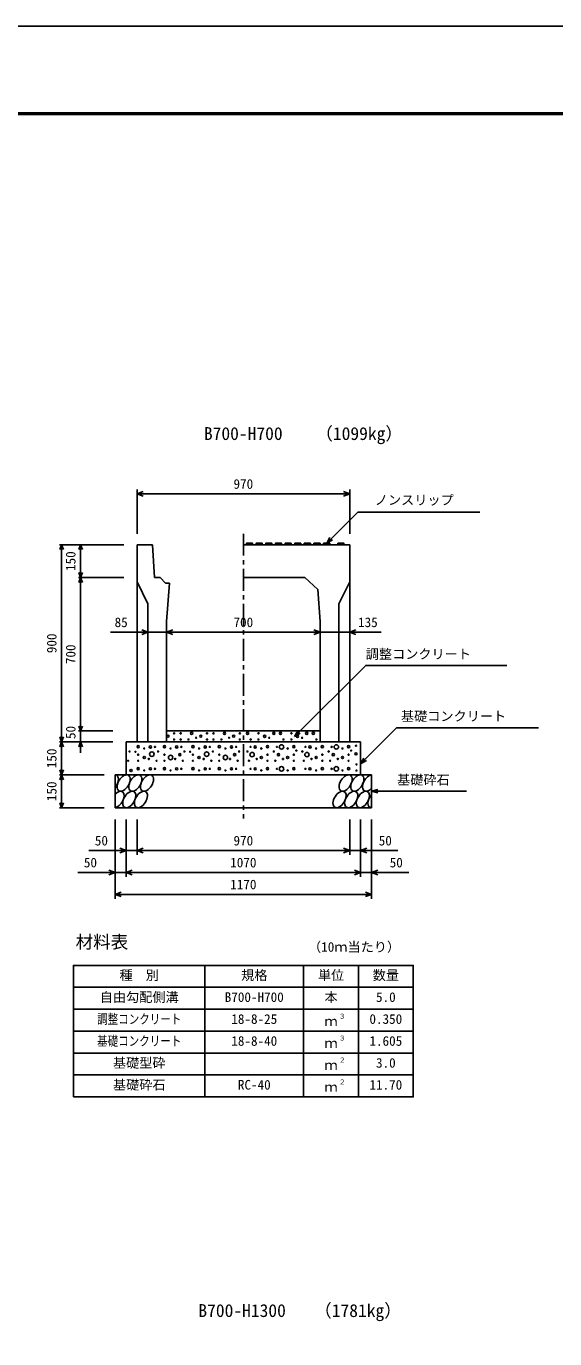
# Model space of a CAD drawing. Units: millimetres, scale not verified. Extents: x -16800 to 16800, y -5940 to 5940.
# Drawn here: x 3810 to 6220, y -48 to 5940 of the extents above; entities that cross this region are included whole.
import ezdxf
from ezdxf.enums import TextEntityAlignment as Align

# ---------------------------------------------------------------- set-up
doc = ezdxf.new("R2010")
doc.units = ezdxf.units.MM
doc.header["$LTSCALE"] = 20
doc.linetypes.add('CHAIN1', pattern=[8, 5, -1, 1, -1])
for name, color, linetype, lineweight in [('0-0_DIM', 7, 'Continuous', 25), ('0-1_Defpoints', 5, 'Continuous', 25), ('0-2_HATCH', 6, 'Continuous', 25), ('0-3_HYO', 3, 'Continuous', 25), ('0-4_HYO2', 4, 'Continuous', 25), ('0-5_OUTLINE', 3, 'Continuous', 25), ('0-6_TXT', 7, 'Continuous', 25), ('0-7_WAKU', 3, 'Continuous', 25)]:
    doc.layers.add(name, color=color, linetype=linetype, lineweight=lineweight)
doc.styles.add('ＭＳ ゴシック', font='')
doc.styles.get('ＭＳ ゴシック').set_extended_font_data('MS Gothic')

msp = doc.modelspace()

# ---------------------------------------------------------------- linework, layer by layer
at = {"layer": '0-0_DIM'}
for p, q in [((4315, 3826.41), (4315, 3624.66)), ((5285, 3806.41), (4315, 3806.41)), ((5285, 3826.41), (5285, 3624.66)), ((5180, 3581.16), (5322.21, 3723.38)), ((5879.1, 3723.38), (5322.21, 3723.38)), ((5180, 3581.16), (5195, 3607.14)), ((5180, 3581.16), (5205.98, 3596.16)), ((3960.8, 3574.66), (4254.13, 3574.66)), ((3970.8, 3574.66), (3970.8, 2674.66)), ((4057.46, 3424.66), (4057.46, 3574.66)), ((4047.46, 3424.66), (4254.13, 3424.66)), ((4057.46, 2724.66), (4057.46, 3424.66)), ((4365, 3175.4), (4194.31, 3175.4)), ((4450, 3175.4), (4365, 3175.4)), ((4450, 3175.4), (5150, 3175.4)), ((5150, 3175.4), (5285, 3175.4)), ((5427.86, 3175.4), (5285, 3175.4)), ((4047.46, 2724.66), (4204.13, 2724.66)), ((4057.46, 2724.66), (4057.46, 2674.66)), ((5033.82, 2699.66), (5048.82, 2725.64)), ((5033.82, 2699.66), (5059.8, 2714.66)), ((5498.65, 2738.32), (5335, 2574.66)), ((5498.65, 2738.32), (6145.53, 2738.32)), ((3960.8, 2674.66), (4204.13, 2674.66)), ((3970.8, 2524.66), (3970.8, 2674.66)), ((4057.46, 2624.66), (4057.46, 2674.66)), ((5335, 2574.66), (5350, 2600.64)), ((5335, 2574.66), (5360.98, 2589.66)), ((3960.8, 2524.66), (4165, 2524.66)), ((3970.8, 2524.66), (3970.8, 2374.66)), ((5385, 2449.66), (5413.98, 2457.43)), ((5385, 2449.66), (5818.31, 2449.66)), ((5385, 2449.66), (5413.98, 2441.9)), ((3960.8, 2374.66), (4165, 2374.66)), ((4215, 1959.15), (4215, 2321.49)), ((4265, 2059.15), (4265, 2321.49)), ((4315, 2159.15), (4315, 2321.49)), ((5285, 2159.15), (5285, 2321.49)), ((5335, 2059.15), (5335, 2321.49)), ((5385, 1959.15), (5385, 2321.49)), ((4095, 2179.15), (4315, 2179.15)), ((4315, 2179.15), (5285, 2179.15)), ((5505, 2179.15), (5285, 2179.15)), ((4045, 2079.15), (4265, 2079.15)), ((4265, 2079.15), (5335, 2079.15)), ((5555, 2079.15), (5335, 2079.15)), ((4215, 1979.15), (5385, 1979.15))]:
    msp.add_line(p, q, dxfattribs=at)
at = {"layer": '0-0_DIM', "linetype": 'CHAIN1'}
msp.add_line((4800, 3624.66), (4800, 2324.66), dxfattribs=at)
at = {"layer": '0-0_DIM'}
for points in [[(4343.23, 3796.14), (4315.04, 3806.41), (4343.23, 3816.67)], [(5256.85, 3816.67), (5285.04, 3806.41), (5256.85, 3796.14)], [(3962.59, 3552.11), (3970.8, 3574.66), (3979.01, 3552.11)], [(4049.26, 3552.11), (4057.46, 3574.66), (4065.67, 3552.11)], [(4065.67, 3447.22), (4057.46, 3424.66), (4049.26, 3447.22)], [(4049.26, 3402.11), (4057.46, 3424.66), (4065.67, 3402.11)], [(4336.81, 3165.14), (4365, 3175.4), (4336.81, 3185.66)], [(4478.19, 3165.14), (4450, 3175.4), (4478.19, 3185.66)], [(5121.81, 3185.66), (5150, 3175.4), (5121.81, 3165.14)], [(5313.19, 3185.66), (5285, 3175.4), (5313.19, 3165.14)], [(5033.82, 2699.66), (5358.29, 3024.13), (6001.84, 3024.13)], [(3979.01, 2697.22), (3970.8, 2674.66), (3962.59, 2697.22)], [(4065.67, 2747.22), (4057.46, 2724.66), (4049.26, 2747.22)], [(3979.01, 2652.11), (3970.8, 2674.66), (3962.59, 2652.11)], [(4065.67, 2652.11), (4057.46, 2674.66), (4049.26, 2652.11)], [(3979.01, 2547.22), (3970.8, 2524.66), (3962.59, 2547.22)], [(3979.01, 2502.11), (3970.8, 2524.66), (3962.59, 2502.11)], [(3979.01, 2397.22), (3970.8, 2374.66), (3962.59, 2397.22)], [(4236.81, 2189.41), (4265, 2179.15), (4236.81, 2168.89)], [(4343.19, 2168.89), (4315, 2179.15), (4343.19, 2189.41)], [(5256.81, 2189.41), (5285, 2179.15), (5256.81, 2168.89)], [(5363.19, 2189.41), (5335, 2179.15), (5363.19, 2168.89)], [(4186.81, 2089.41), (4215, 2079.15), (4186.81, 2068.89)], [(4293.19, 2068.89), (4265, 2079.15), (4293.19, 2089.41)], [(5306.81, 2089.41), (5335, 2079.15), (5306.81, 2068.89)], [(5413.19, 2089.41), (5385, 2079.15), (5413.19, 2068.89)], [(4243.19, 1968.89), (4215, 1979.15), (4243.19, 1989.41)], [(5356.81, 1989.41), (5385, 1979.15), (5356.81, 1968.89)]]:
    msp.add_lwpolyline(points, dxfattribs=at)
at = {"layer": '0-1_Defpoints'}
msp.add_lwpolyline([(0, -5940), (16800, -5940), (16800, 5940), (0, 5940)], close=True, dxfattribs=at)
at = {"layer": '0-2_HATCH'}
for points in [[(4813, 3574.66), (4814, 3581.16), (4842, 3581.16), (4843, 3574.66)], [(4857, 3574.66), (4858, 3581.16), (4886, 3581.16), (4887, 3574.66)], [(4901, 3574.66), (4902, 3581.16), (4930, 3581.16), (4931, 3574.66)], [(4945, 3574.66), (4946, 3581.16), (4974, 3581.16), (4975, 3574.66)], [(4989, 3574.66), (4990, 3581.16), (5018, 3581.16), (5019, 3574.66)], [(5033, 3574.66), (5034, 3581.16), (5062, 3581.16), (5063, 3574.66)], [(5077, 3574.66), (5078, 3581.16), (5106, 3581.16), (5107, 3574.66)], [(5121, 3574.66), (5122, 3581.16), (5150, 3581.16), (5151, 3574.66)], [(5165, 3574.66), (5166, 3581.16), (5194, 3581.16), (5195, 3574.66)], [(5230, 3574.66), (5231, 3581.16), (5259, 3581.16), (5260, 3574.66)]]:
    msp.add_lwpolyline(points, dxfattribs=at)
for centre, radius in [((4455.93, 2700.84), 5), ((4483.97, 2713.97), 2.5), ((4513.97, 2713.97), 2.5), ((4563.88, 2713.97), 5), ((4584.9, 2693.84), 2.5), ((4605.93, 2700.84), 5), ((4633.97, 2713.97), 2.5), ((4663.97, 2713.97), 2.5), ((4713.88, 2713.97), 5), ((4734.9, 2693.84), 2.5), ((4755.93, 2700.84), 5), ((4783.97, 2713.97), 2.5), ((4819.13, 2713.69), 5), ((4869.04, 2713.69), 2.5), ((4897.08, 2700.56), 5), ((4918.11, 2693.56), 2.5), ((4939.13, 2713.69), 5), ((4969.13, 2713.69), 5), ((5019.04, 2713.69), 2.5), ((5047.08, 2700.56), 5), ((5068.11, 2693.56), 2.5), ((5089.13, 2713.69), 5), ((5119.13, 2713.69), 5), ((4319.97, 2652.72), 5), ((4348.01, 2644.84), 2.5), ((4376.04, 2651.84), 5), ((4397.07, 2651.84), 2.5), ((4439.97, 2652.72), 5), ((4468.01, 2644.84), 2.5), ((4483.97, 2685.96), 2.5), ((4496.04, 2651.84), 5), ((4513.97, 2685.96), 2.5), ((4517.07, 2651.84), 2.5), ((4549.86, 2685.96), 2.5), ((4569.97, 2652.72), 5), ((4598.01, 2644.84), 2.5), ((4626.04, 2651.84), 5), ((4633.97, 2685.96), 2.5), ((4647.07, 2651.84), 2.5), ((4663.97, 2685.96), 2.5), ((4689.97, 2652.72), 5), ((4699.86, 2685.96), 2.5), ((4718.01, 2644.84), 2.5), ((4746.04, 2651.84), 5), ((4767.07, 2651.84), 2.5), ((4783.97, 2685.96), 2.5), ((4832.93, 2651.84), 2.5), ((4833.15, 2685.68), 2.5), ((4853.96, 2651.84), 5), ((4869.04, 2685.68), 2.5), ((4881.99, 2644.84), 2.5), ((4910.03, 2652.72), 5), ((4952.93, 2651.84), 2.5), ((4973.96, 2651.84), 10), ((4983.15, 2685.68), 2.5), ((5001.99, 2644.84), 2.5), ((5019.04, 2685.68), 2.5), ((5030.03, 2652.72), 5), ((5041.37, 2635.15), 2.5), ((5082.93, 2651.84), 2.5), ((5103.96, 2651.84), 5), ((5131.99, 2644.84), 2.5), ((5133.15, 2685.68), 2.5), ((5160.03, 2652.72), 5), ((5202.93, 2651.84), 2.5), ((5223.96, 2651.84), 10), ((5251.99, 2644.84), 2.5), ((5280.03, 2652.72), 5), ((5291.37, 2635.15), 2.5), ((5313.57, 2657.35), 2.5), ((4274.08, 2588.81), 2.5), ((4281.09, 2630.83), 2.5), ((4307.55, 2629.92), 2.5), ((4319.97, 2616.82), 2.5), ((4319.97, 2588.81), 2.5), ((4348.01, 2603.69), 5), ((4369.03, 2596.69), 2.5), ((4382.58, 2618.83), 10), ((4404.08, 2588.81), 2.5), ((4411.09, 2630.83), 2.5), ((4439.97, 2616.82), 2.5), ((4439.97, 2588.81), 2.5), ((4468.01, 2603.69), 10), ((4489.03, 2596.69), 2.5), ((4510.06, 2616.82), 5), ((4524.08, 2588.81), 2.5), ((4531.09, 2630.83), 2.5), ((4557.55, 2629.92), 2.5), ((4569.97, 2616.82), 2.5), ((4569.97, 2588.81), 2.5), ((4598.01, 2603.69), 5), ((4619.03, 2596.69), 2.5), ((4632.58, 2618.83), 10), ((4654.08, 2588.81), 2.5), ((4661.09, 2630.83), 2.5), ((4689.97, 2616.82), 2.5), ((4689.97, 2588.81), 2.5), ((4718.01, 2603.69), 10), ((4739.03, 2596.69), 2.5), ((4760.06, 2616.82), 5), ((4774.08, 2588.81), 2.5), ((4781.09, 2630.83), 2.5), ((4818.91, 2630.83), 2.5), ((4825.92, 2588.81), 2.5), ((4839.94, 2616.82), 10), ((4860.97, 2596.69), 2.5), ((4881.99, 2603.69), 5), ((4910.03, 2616.82), 2.5), ((4910.03, 2588.81), 2.5), ((4938.91, 2630.83), 2.5), ((4945.92, 2588.81), 2.5), ((4959.94, 2616.82), 5), ((4980.97, 2596.69), 2.5), ((5001.99, 2603.69), 5), ((5030.03, 2616.82), 2.5), ((5030.03, 2588.81), 2.5), ((5068.91, 2630.83), 2.5), ((5075.92, 2588.81), 2.5), ((5089.94, 2616.82), 10), ((5110.97, 2596.69), 2.5), ((5131.99, 2603.69), 5), ((5160.03, 2616.82), 2.5), ((5160.03, 2588.81), 2.5), ((5188.91, 2630.83), 2.5), ((5195.92, 2588.81), 2.5), ((5209.94, 2616.82), 5), ((5230.97, 2596.69), 2.5), ((5251.99, 2603.69), 5), ((5280.03, 2616.82), 2.5), ((5280.03, 2588.81), 2.5), ((5313.65, 2620.21), 5), ((4287.79, 2544.09), 5), ((4319.97, 2552.72), 5), ((4348.01, 2544.84), 2.5), ((4376.04, 2551.84), 5), ((4397.07, 2551.84), 2.5), ((4439.97, 2552.72), 5), ((4468.01, 2544.84), 2.5), ((4496.04, 2551.84), 5), ((4517.07, 2551.84), 2.5), ((4569.97, 2552.72), 5), ((4598.01, 2544.84), 2.5), ((4626.04, 2551.84), 5), ((4647.07, 2551.84), 2.5), ((4689.97, 2552.72), 5), ((4718.01, 2544.84), 2.5), ((4746.04, 2551.84), 5), ((4767.07, 2551.84), 2.5), ((4832.93, 2551.84), 2.5), ((4853.96, 2551.84), 5), ((4881.99, 2544.84), 2.5), ((4910.03, 2552.72), 5), ((4952.93, 2551.84), 2.5), ((4973.96, 2551.84), 10), ((5001.99, 2544.84), 2.5), ((5030.03, 2552.72), 5), ((5082.93, 2551.84), 2.5), ((5103.96, 2551.84), 5), ((5131.99, 2544.84), 2.5), ((5160.03, 2552.72), 5), ((5202.93, 2551.84), 2.5), ((5223.96, 2551.84), 10), ((5251.99, 2544.84), 2.5), ((5280.03, 2552.72), 5), ((5316.2, 2571.98), 2.5), ((5316.2, 2543.97), 2.5)]:
    msp.add_circle(centre, radius, dxfattribs=at)
for centre, start_param, end_param in [((4200.84, 2487.14), 4.4524467, 6.6076907), ((5372.93, 2487.14), 0.4022642, 4.3746879), ((4226.16, 2412.15), 3.5766262, 7.4835112), ((5398.25, 2412.15), 1.2768793, 3.5000728)]:
    msp.add_ellipse(centre, major_axis=(21.81, 35.31), ratio=0.5792, start_param=start_param, end_param=end_param, dxfattribs=at)
for centre in [(4254.05, 2487.14), (4307.26, 2487.14), (4360.47, 2487.14), (5266.51, 2487.14), (5319.72, 2487.14), (4279.37, 2412.15), (4332.58, 2412.15), (5238.63, 2412.15), (5291.84, 2412.15), (5345.04, 2412.15)]:
    msp.add_ellipse(centre, major_axis=(21.81, 35.31), ratio=0.5792, dxfattribs=at)
at = {"layer": '0-3_HYO'}
for p, q in [((4625, 1655.2), (4625, 1055.2)), ((5075, 1655.2), (5075, 1055.2)), ((5325, 1655.2), (5325, 1055.2)), ((4025, 1555.2), (5575, 1555.2))]:
    msp.add_line(p, q, dxfattribs=at)
msp.add_lwpolyline([(4025, 1055.2), (5575, 1055.2), (5575, 1655.2), (4025, 1655.2)], close=True, dxfattribs=at)
at = {"layer": '0-4_HYO2'}
for p, q in [((4025, 1455.2), (5575, 1455.2)), ((4025, 1355.2), (5575, 1355.2)), ((4025, 1255.2), (5575, 1255.2)), ((4025, 1155.2), (5575, 1155.2))]:
    msp.add_line(p, q, dxfattribs=at)
at = {"layer": '0-5_OUTLINE'}
for p, q in [((4385, 3574.66), (4315, 3574.66)), ((4315, 3574.66), (4315, 2674.66)), ((4395, 3424.66), (4385, 3574.66)), ((5285, 3574.66), (4800, 3574.66)), ((5285, 3574.66), (5285, 2674.66)), ((4420, 3424.66), (4395, 3424.66)), ((4420, 3424.66), (4445, 3399.66)), ((5080, 3424.66), (4800, 3424.66)), ((5139.11, 3369.82), (5080, 3424.66)), ((4315, 3404.66), (4365, 3304.66)), ((4463.12, 3399.66), (4445, 3399.66)), ((4450, 3224.66), (4463.12, 3399.66)), ((5139.11, 3369.82), (5150, 3224.66)), ((5285, 3404.66), (5235, 3304.66)), ((4365, 3304.66), (4365, 2674.66)), ((5235, 3304.66), (5235, 2674.66)), ((4450, 3224.66), (4450, 2674.66)), ((5150, 3224.66), (5150, 2674.66)), ((4450, 2724.66), (5150, 2724.66)), ((4265, 2674.66), (5335, 2674.66)), ((4265, 2674.66), (4265, 2524.66)), ((4450, 2674.66), (4315, 2674.66)), ((5285, 2674.66), (5150, 2674.66)), ((5335, 2674.66), (5335, 2524.66)), ((4215, 2524.66), (5385, 2524.66)), ((4215, 2524.66), (4215, 2374.66)), ((5385, 2524.66), (5385, 2374.66)), ((4215, 2374.66), (5385, 2374.66))]:
    msp.add_line(p, q, dxfattribs=at)
at = {"layer": '0-7_WAKU', "lineweight": 50}
msp.add_lwpolyline([(400, -5540), (16400, -5540), (16400, 5540), (400, 5540)], close=True, dxfattribs=at)

# ---------------------------------------------------------------- texts
at = {"layer": '0-0_DIM', "style": 'ＭＳ ゴシック'}
for s, p in [('970', (4755, 3816.41)), ('ノンスリップ', (5399.52, 3743.55)), ('85', (4212.73, 3185.4)), ('700', (4755, 3185.4)), ('135', (5323.14, 3185.4)), ('調整コンクリート', (5358.29, 3040.55)), ('基礎コンクリート', (5518.65, 2757.05)), ('基礎砕石', (5501.32, 2466.83)), ('50', (4122.56, 2189.15)), ('970', (4755, 2189.15)), ('50', (5417.44, 2189.15)), ('50', (4072.56, 2089.15)), ('1070', (4740, 2089.15)), ('50', (5467.44, 2089.15)), ('1170', (4740, 1989.15))]:
    msp.add_text(s, height=43.99, dxfattribs=at).set_placement(p, align=Align.BOTTOM_LEFT)
for s, p in [('150', (4047.46, 3454.66)), ('900', (3960.8, 3079.66)), ('700', (4047.46, 3029.66)), ('50', (4047.46, 2687.99)), ('150', (3960.8, 2554.66)), ('150', (3960.8, 2404.66))]:
    msp.add_text(s, height=43.99, rotation=90, dxfattribs=at).set_placement(p, align=Align.BOTTOM_LEFT)
at = {"layer": '0-6_TXT', "style": 'ＭＳ ゴシック'}
for s, height, p in [('B700-H700', 58.65, (4620, 4034.66)), ('（1099kg）', 58.65, (5128.37, 4034.66)), ('材料表', 58.65, (4035, 1715.2)), ('（10ｍ当たり）', 43.99, (5095, 1704.2)), ('種\u3000別', 43.99, (4235, 1575.2)), ('規格', 43.99, (4790, 1575.2)), ('単位', 43.99, (5140, 1575.2)), ('数量', 43.99, (5390, 1575.2)), ('自由勾配側溝', 43.99, (4145, 1475.2)), ('B700-H700', 43.99, (4715, 1475.2)), ('本', 43.99, (5170, 1475.2)), ('5.0', 43.99, (5405, 1475.2)), ('18-8-25', 43.99, (4745, 1375.2)), ('ｍ', 43.99, (5170, 1365.2)), ('３', 21.99, (5235.54, 1405.57)), ('0.350', 43.99, (5375, 1375.2)), ('18-8-40', 43.99, (4745, 1275.2)), ('３', 21.99, (5235.54, 1305.57)), ('1.605', 43.99, (5375, 1275.2)), ('ｍ', 43.99, (5170, 1265.2)), ('基礎型砕', 43.99, (4205, 1175.2)), ('ｍ', 43.99, (5170, 1165.2)), ('２', 21.99, (5235.54, 1205.57)), ('3.0', 43.99, (5405, 1175.2)), ('基礎砕石', 43.99, (4205, 1075.2)), ('RC-40', 43.99, (4775, 1075.2)), ('ｍ', 43.99, (5170, 1065.2)), ('２', 21.99, (5235.54, 1105.57)), ('11.70', 43.99, (5375, 1075.2)), ('B700-H1300', 58.65, (4594.77, 33.34)), ('（1781kg）', 58.65, (5123.14, 33.34))]:
    msp.add_text(s, height=height, dxfattribs=at).set_placement(p, align=Align.BOTTOM_LEFT)
at = {"layer": '0-6_TXT', "style": 'ＭＳ ゴシック', "width": 0.8}
for s, p in [('調整コンクリート', (4133, 1375.2)), ('基礎コンクリート', (4133, 1275.2))]:
    msp.add_text(s, height=43.99, dxfattribs=at).set_placement(p, align=Align.BOTTOM_LEFT)

doc.saveas('drawing.dxf')
